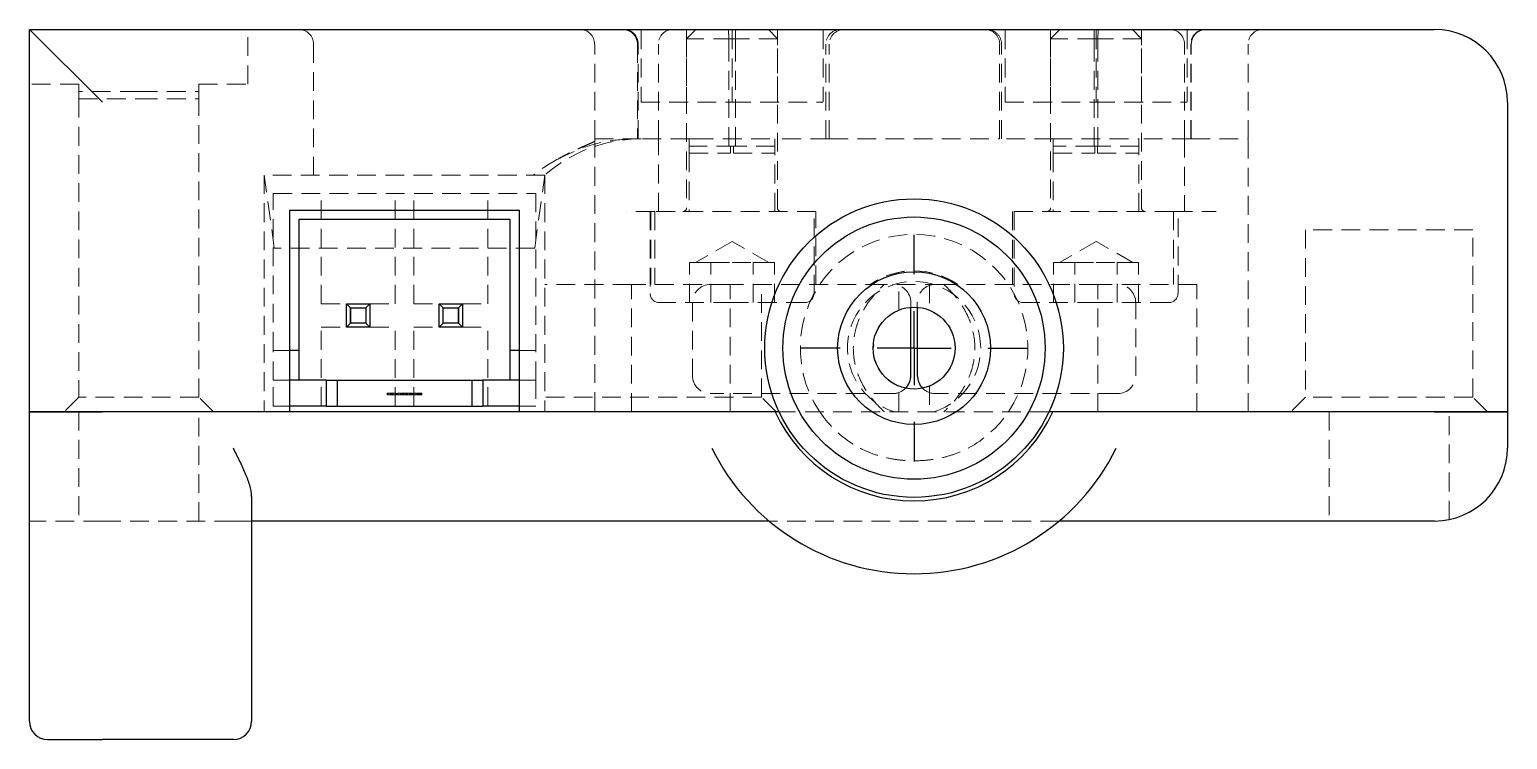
# Model space of a CAD drawing. Header units: millimetres. Extents: x 33 to 247, y 20 to 182.
# Drawn here: x 33 to 133, y 133.9 to 182 of the extents above; entities that cross this region are included whole.
import ezdxf

# ---------------------------------------------------------------- set-up
doc = ezdxf.new("R2010")
doc.units = ezdxf.units.MM
doc.linetypes.add('HIDDEN', pattern=[1.905, 1.27, -0.635])
doc.layers.add('10', color=7, linetype='Continuous')

# ---------------------------------------------------------------- blocks, each defined once
blk = doc.blocks.new('SW_CENTERMARKSYMBOL_6')
at = {"layer": '10', "color": 0}
for p, q in [((0, 5), (0, 7.67)), ((0, 0), (0, 2.5)), ((-5, 0), (-7.67, 0)), ((0, 0), (-2.5, 0)), ((0, 0), (0, -2.5)), ((0, 0), (2.5, 0)), ((5, 0), (7.67, 0)), ((0, -5), (0, -7.67))]:
    blk.add_line(p, q, dxfattribs=at)

msp = doc.modelspace()

# ---------------------------------------------------------------- linework, layer by layer
at = {"color": 7, "linetype": 'Continuous', "lineweight": 25}
for p, q in [((33, 156.09), (33, 181.95)), ((37.93, 177.03), (33, 181.95)), ((33, 181.95), (128.07, 181.95)), ((86.63, 181.95), (86.63, 181.95)), ((111.26, 181.95), (111.26, 181.95)), ((133, 177.03), (133, 156.09)), ((50.62, 169.73), (66.12, 169.73)), ((50.62, 156.09), (50.62, 169.73)), ((51.24, 160.23), (51.24, 169.12)), ((51.24, 169.12), (65.5, 169.12)), ((65.5, 169.12), (65.5, 160.23)), ((66.12, 169.73), (66.12, 156.09)), ((54.72, 163.13), (54.45, 163.4)), ((54.45, 161.82), (54.45, 163.4)), ((54.45, 163.4), (56.03, 163.4)), ((54.72, 162.09), (54.72, 163.13)), ((54.72, 163.13), (55.76, 163.13)), ((55.76, 163.13), (56.03, 163.4)), ((55.76, 163.13), (55.76, 162.09)), ((56.03, 163.4), (56.03, 161.82)), ((60.98, 163.13), (60.71, 163.4)), ((60.71, 161.82), (60.71, 163.4)), ((60.71, 163.4), (62.29, 163.4)), ((60.98, 162.09), (60.98, 163.13)), ((60.98, 163.13), (62.02, 163.13)), ((62.02, 163.13), (62.29, 163.4)), ((62.02, 163.13), (62.02, 162.09)), ((62.29, 163.4), (62.29, 161.82)), ((92.63, 158.55), (92.63, 163.16)), ((93.07, 163.16), (93.07, 158.55)), ((54.72, 162.09), (54.45, 161.82)), ((55.76, 162.09), (54.72, 162.09)), ((55.76, 162.09), (56.03, 161.82)), ((60.98, 162.09), (60.71, 161.82)), ((62.02, 162.09), (60.98, 162.09)), ((62.02, 162.09), (62.29, 161.82)), ((56.03, 161.82), (54.45, 161.82)), ((62.29, 161.82), (60.71, 161.82)), ((51.24, 160.23), (50.62, 160.23)), ((51.24, 158.23), (51.24, 160.23)), ((66.12, 160.23), (65.5, 160.23)), ((65.5, 160.23), (65.5, 158.23)), ((53.08, 158.23), (50.62, 158.23)), ((53.08, 158.23), (53.08, 156.48)), ((53.08, 158.23), (53.82, 158.23)), ((53.82, 158.23), (53.82, 156.48)), ((53.82, 158.23), (62.92, 158.23)), ((62.92, 158.23), (62.92, 156.48)), ((62.92, 158.23), (63.66, 158.23)), ((63.66, 158.23), (63.66, 156.48)), ((66.12, 158.23), (63.66, 158.23)), ((37.93, 156.09), (33, 156.09)), ((33, 135.15), (33, 156.09)), ((33, 156.09), (37.93, 156.09)), ((50.62, 156.09), (37.93, 156.09)), ((83.45, 156.09), (37.93, 156.09)), ((53.08, 156.48), (50.62, 156.48)), ((53.08, 156.48), (53.82, 156.48)), ((53.82, 156.48), (62.92, 156.48)), ((62.92, 156.48), (63.66, 156.48)), ((66.12, 156.48), (63.66, 156.48)), ((83.72, 156.09), (66.12, 156.09)), ((128.07, 156.09), (101.98, 156.09)), ((128.07, 156.09), (102.26, 156.09)), ((133, 156.09), (128.07, 156.09)), ((128.07, 156.09), (133, 156.09)), ((133, 156.09), (133, 153.63)), ((48.02, 150.37), (48.02, 135.15)), ((83.04, 148.7), (48.02, 148.7)), ((128.07, 148.7), (102.67, 148.7)), ((34.23, 133.92), (37.93, 133.92)), ((46.79, 133.92), (37.93, 133.92))]:
    msp.add_line(p, q, dxfattribs=at)
at = {"color": 7, "linetype": 'HIDDEN', "lineweight": 18}
for p, q in [((47.78, 178.26), (47.78, 181.95)), ((74.38, 181.89), (74.38, 177.09)), ((74.38, 181.89), (74.38, 177.09)), ((74.44, 181.95), (74.44, 181.95)), ((78.08, 181.95), (77.46, 181.33)), ((77.46, 181.89), (77.46, 177.09)), ((80.54, 181.33), (77.46, 181.33)), ((77.46, 181.33), (77.46, 169.88)), ((80.54, 181.95), (80.54, 181.89)), ((80.54, 181.89), (80.54, 181.95)), ((80.54, 181.89), (80.54, 177.09)), ((83.62, 181.33), (80.54, 181.33)), ((83.62, 181.33), (82.99, 181.95)), ((83.62, 177.09), (83.62, 181.89)), ((83.62, 169.88), (83.62, 181.33)), ((86.69, 181.89), (86.69, 177.09)), ((86.69, 181.89), (86.69, 177.09)), ((99.01, 181.89), (99.01, 177.09)), ((99.01, 181.89), (99.01, 177.09)), ((99.07, 181.95), (99.07, 181.95)), ((102.71, 181.95), (102.09, 181.33)), ((102.09, 181.89), (102.09, 177.09)), ((105.17, 181.33), (102.09, 181.33)), ((102.09, 181.33), (102.09, 169.88)), ((105.17, 181.95), (105.17, 181.89)), ((105.17, 181.89), (105.17, 181.95)), ((105.17, 181.89), (105.17, 177.09)), ((108.25, 181.33), (105.17, 181.33)), ((108.25, 181.33), (107.62, 181.95)), ((108.25, 177.09), (108.25, 181.89)), ((108.25, 169.88), (108.25, 181.33)), ((111.33, 181.89), (111.33, 177.09)), ((111.33, 181.89), (111.33, 177.09)), ((52.21, 180.97), (52.21, 172.1)), ((71.24, 174.56), (71.24, 180.97)), ((74.13, 180.97), (74.13, 174.56)), ((74.18, 174.56), (74.18, 180.97)), ((75.55, 174.56), (75.55, 180.97)), ((80.32, 174.07), (80.32, 180.97)), ((80.76, 174.07), (80.76, 180.97)), ((86.89, 174.56), (86.89, 180.97)), ((87.11, 174.56), (87.11, 180.97)), ((98.64, 174.56), (98.64, 180.97)), ((98.76, 174.56), (98.76, 180.97)), ((105.04, 174.07), (105.04, 180.97)), ((105.29, 174.07), (105.29, 180.97)), ((111.14, 174.56), (111.14, 180.97)), ((111.57, 174.56), (111.57, 180.97)), ((111.61, 174.56), (111.61, 180.97)), ((115.45, 174.56), (115.45, 180.97)), ((36.33, 178.26), (33, 178.26)), ((36.33, 177.76), (36.33, 178.26)), ((44.45, 177.76), (44.45, 178.26)), ((44.45, 178.26), (47.78, 178.26)), ((40.39, 177.76), (36.33, 177.76)), ((36.33, 177.27), (36.33, 177.76)), ((36.33, 177.27), (40.39, 177.27)), ((36.33, 177.27), (36.33, 157.07)), ((40.39, 177.76), (44.45, 177.76)), ((40.39, 177.27), (44.45, 177.27)), ((44.45, 177.27), (44.45, 177.76)), ((44.45, 157.07), (44.45, 177.27)), ((74.38, 177.09), (74.38, 177.03)), ((74.38, 177.03), (74.38, 177.09)), ((74.38, 177.03), (80.54, 177.03)), ((74.38, 177.03), (74.38, 177.03)), ((80.54, 177.03), (80.54, 177.09)), ((80.54, 177.03), (86.63, 177.03)), ((86.63, 177.03), (86.63, 177.03)), ((99.01, 177.09), (99.01, 177.03)), ((99.01, 177.03), (99.01, 177.09)), ((99.01, 177.03), (105.17, 177.03)), ((99.01, 177.03), (99.01, 177.03)), ((105.17, 177.03), (105.17, 177.09)), ((105.17, 177.03), (111.26, 177.03)), ((111.26, 177.03), (111.26, 177.03)), ((71.24, 174.56), (74.13, 174.56)), ((71.24, 174.56), (71.24, 156.09)), ((74.18, 174.56), (74.13, 174.56)), ((77.64, 174.56), (74.18, 174.56)), ((75.55, 169.64), (75.55, 174.56)), ((77.64, 174.07), (77.64, 174.56)), ((77.64, 174.56), (78.01, 174.56)), ((80.76, 174.07), (77.64, 174.07)), ((77.64, 173.58), (77.64, 174.07)), ((78.01, 174.56), (83.43, 174.56)), ((80.44, 174.07), (80.44, 173.58)), ((80.63, 173.58), (80.63, 174.07)), ((83.43, 174.07), (80.76, 174.07)), ((83.43, 174.07), (83.43, 174.56)), ((87.11, 174.56), (83.43, 174.56)), ((83.43, 173.58), (83.43, 174.07)), ((87.11, 174.56), (98.64, 174.56)), ((102.27, 174.56), (98.64, 174.56)), ((102.27, 174.07), (102.27, 174.56)), ((102.27, 174.56), (108.06, 174.56)), ((105.04, 174.07), (102.27, 174.07)), ((102.27, 173.58), (102.27, 174.07)), ((108.06, 174.07), (105.04, 174.07)), ((105.07, 174.07), (105.07, 173.58)), ((105.26, 173.58), (105.26, 174.07)), ((111.57, 174.56), (108.06, 174.56)), ((108.06, 174.07), (108.06, 174.56)), ((108.06, 173.58), (108.06, 174.07)), ((111.14, 174.56), (111.14, 169.64)), ((111.61, 174.56), (111.57, 174.56)), ((111.61, 174.56), (115.45, 174.56)), ((115.45, 156.09), (115.45, 174.56)), ((77.64, 173.58), (80.44, 173.58)), ((77.64, 173.58), (77.64, 169.64)), ((80.63, 173.58), (83.43, 173.58)), ((83.43, 169.64), (83.43, 173.58)), ((102.27, 173.58), (105.07, 173.58)), ((102.27, 173.58), (102.27, 169.64)), ((105.26, 173.58), (108.06, 173.58)), ((108.06, 169.64), (108.06, 173.58)), ((67.87, 172.1), (48.87, 172.1)), ((48.87, 172.1), (48.87, 156.09)), ((49.56, 167.17), (48.87, 172.1)), ((67.18, 167.17), (67.87, 172.1)), ((67.87, 172.1), (67.87, 156.09)), ((49.49, 160.23), (49.49, 170.87)), ((49.49, 170.87), (67.25, 170.87)), ((52.74, 163.4), (52.74, 170.87)), ((57.74, 163.4), (57.74, 170.87)), ((59, 163.4), (59, 170.87)), ((64, 163.4), (64, 170.87)), ((67.25, 170.87), (67.25, 160.23)), ((75.3, 169.64), (73.39, 169.64)), ((75, 169.64), (75, 164.09)), ((75.04, 169.64), (75.04, 164.71)), ((86.2, 169.64), (75.3, 169.64)), ((75.3, 169.64), (75.3, 164.71)), ((86.08, 164.09), (86.08, 169.64)), ((86.2, 164.71), (86.2, 169.64)), ((110.41, 169.64), (99.5, 169.64)), ((99.5, 169.64), (99.5, 164.71)), ((99.63, 169.64), (99.63, 164.09)), ((110.41, 169.64), (110.41, 164.71)), ((110.41, 169.64), (113.3, 169.64)), ((110.71, 164.09), (110.71, 169.64)), ((130.66, 168.4), (119.33, 168.4)), ((119.33, 168.4), (119.33, 157.07)), ((130.66, 157.07), (130.66, 168.4)), ((67.18, 167.17), (49.56, 167.17)), ((80.54, 167.62), (78.05, 166.19)), ((83.02, 166.19), (80.54, 167.62)), ((105.17, 167.62), (102.68, 166.19)), ((107.66, 166.19), (105.17, 167.62)), ((78.38, 166.19), (77.66, 166.19)), ((77.66, 163.48), (77.66, 166.19)), ((79.1, 166.19), (78.38, 166.19)), ((79.1, 166.19), (80.54, 166.19)), ((79.1, 163.48), (79.1, 166.19)), ((80.54, 166.19), (81.97, 166.19)), ((81.97, 163.48), (81.97, 166.19)), ((82.69, 166.19), (81.97, 166.19)), ((83.41, 166.19), (82.69, 166.19)), ((83.41, 163.48), (83.41, 166.19)), ((103.01, 166.19), (102.29, 166.19)), ((102.29, 163.48), (102.29, 166.19)), ((103.73, 166.19), (103.01, 166.19)), ((103.73, 166.19), (105.17, 166.19)), ((103.73, 163.48), (103.73, 166.19)), ((105.17, 166.19), (106.6, 166.19)), ((106.6, 163.48), (106.6, 166.19)), ((107.32, 166.19), (106.6, 166.19)), ((108.04, 166.19), (107.32, 166.19)), ((108.04, 163.48), (108.04, 166.19)), ((73.73, 164.71), (67.87, 164.71)), ((73.72, 156.09), (73.72, 164.71)), ((80.41, 164.71), (73.73, 164.71)), ((73.73, 156.09), (73.73, 164.71)), ((90.84, 164.71), (80.41, 164.71)), ((80.41, 156.09), (80.41, 164.71)), ((82.53, 157.07), (82.53, 164.71)), ((94.86, 164.71), (90.84, 164.71)), ((91.81, 162.97), (91.81, 164.71)), ((93.89, 164.71), (93.89, 162.97)), ((105.29, 164.71), (94.86, 164.71)), ((111.98, 164.71), (105.29, 164.71)), ((105.29, 156.09), (105.29, 164.71)), ((111.98, 156.09), (111.98, 164.71)), ((52.74, 163.4), (54.45, 163.4)), ((54.73, 163.12), (54.72, 163.13)), ((55.76, 163.12), (54.73, 163.12)), ((54.73, 163.12), (54.73, 162.09)), ((55.76, 163.12), (55.76, 163.13)), ((55.76, 162.09), (55.76, 163.12)), ((56.03, 163.4), (57.74, 163.4)), ((59, 163.4), (60.71, 163.4)), ((60.98, 163.12), (60.98, 163.13)), ((60.98, 163.12), (60.98, 162.09)), ((62.01, 163.12), (60.98, 163.12)), ((62.01, 163.12), (62.02, 163.13)), ((62.01, 162.09), (62.01, 163.12)), ((62.29, 163.4), (64, 163.4)), ((80.54, 163.48), (75.61, 163.48)), ((77.85, 163.48), (77.85, 158.55)), ((85.46, 163.48), (80.54, 163.48)), ((92.63, 163.16), (92.63, 163.48)), ((93.07, 163.48), (93.07, 163.16)), ((105.17, 163.48), (100.24, 163.48)), ((110.09, 163.48), (105.17, 163.48)), ((107.85, 158.55), (107.85, 163.48)), ((54.73, 162.09), (54.72, 162.09)), ((54.73, 162.09), (55.76, 162.09)), ((55.76, 162.09), (55.76, 162.09)), ((60.98, 162.09), (60.98, 162.09)), ((60.98, 162.09), (62.01, 162.09)), ((62.01, 162.09), (62.02, 162.09)), ((91.81, 162.97), (91.72, 162.92)), ((52.74, 156.48), (52.74, 161.82)), ((52.74, 161.82), (54.45, 161.82)), ((56.03, 161.82), (57.74, 161.82)), ((57.74, 156.48), (57.74, 161.82)), ((59, 156.48), (59, 161.82)), ((59, 161.82), (60.71, 161.82)), ((62.29, 161.82), (64, 161.82)), ((64, 156.48), (64, 161.82)), ((50.62, 160.23), (49.49, 160.23)), ((49.49, 158.23), (49.49, 160.23)), ((67.25, 160.23), (66.12, 160.23)), ((67.25, 158.23), (67.25, 160.23)), ((50.62, 158.23), (49.49, 158.23)), ((49.49, 156.48), (49.49, 158.23)), ((67.25, 158.23), (66.12, 158.23)), ((67.25, 158.23), (67.25, 156.48)), ((36.33, 157.07), (35.34, 156.09)), ((44.45, 157.07), (36.33, 157.07)), ((45.44, 156.09), (44.45, 157.07)), ((57.2, 157.23), (57.2, 157.35)), ((57.22, 157.23), (57.22, 157.35)), ((57.22, 157.23), (57.22, 157.35)), ((57.26, 157.23), (57.26, 157.35)), ((57.26, 157.23), (57.26, 157.35)), ((57.27, 157.23), (57.27, 157.35)), ((57.39, 157.35), (57.39, 157.23)), ((57.4, 157.35), (57.44, 157.35)), ((57.4, 157.23), (57.4, 157.35)), ((57.4, 157.23), (57.4, 157.35)), ((57.4, 157.23), (57.44, 157.23)), ((57.41, 157.23), (57.41, 157.35)), ((57.43, 157.23), (57.43, 157.35)), ((57.44, 157.23), (57.44, 157.35)), ((57.44, 157.35), (57.57, 157.35)), ((57.44, 157.23), (57.57, 157.23)), ((57.5, 157.35), (57.5, 157.23)), ((57.53, 157.35), (57.53, 157.23)), ((57.55, 157.35), (57.55, 157.23)), ((57.56, 157.23), (57.56, 157.35)), ((57.57, 157.23), (57.57, 157.35)), ((57.58, 157.35), (57.58, 157.23)), ((57.61, 157.23), (57.61, 157.35)), ((57.73, 157.23), (57.73, 157.35)), ((57.73, 157.23), (57.73, 157.35)), ((57.76, 157.23), (57.76, 157.35)), ((57.77, 157.23), (57.77, 157.35)), ((57.79, 157.23), (57.79, 157.35)), ((57.81, 157.23), (57.81, 157.35)), ((57.86, 157.35), (57.86, 157.23)), ((57.88, 157.23), (57.88, 157.35)), ((57.89, 157.35), (57.94, 157.35)), ((57.89, 157.23), (57.89, 157.35)), ((57.89, 157.23), (57.94, 157.23)), ((57.91, 157.23), (57.91, 157.35)), ((57.93, 157.23), (57.93, 157.35)), ((57.94, 157.23), (57.94, 157.35)), ((58.08, 157.23), (58.08, 157.35)), ((58.09, 157.23), (58.09, 157.35)), ((58.09, 157.35), (58.09, 157.23)), ((58.1, 157.23), (58.1, 157.35)), ((58.11, 157.23), (58.11, 157.35)), ((58.12, 157.23), (58.12, 157.35)), ((58.13, 157.23), (58.13, 157.35)), ((58.14, 157.23), (58.14, 157.35)), ((58.2, 157.35), (58.23, 157.35)), ((58.2, 157.23), (58.2, 157.35)), ((58.2, 157.23), (58.23, 157.23)), ((58.21, 157.23), (58.21, 157.35)), ((58.23, 157.23), (58.23, 157.35)), ((58.24, 157.23), (58.24, 157.35)), ((58.26, 157.35), (58.26, 157.23)), ((58.27, 157.23), (58.27, 157.35)), ((58.28, 157.23), (58.28, 157.35)), ((58.31, 157.23), (58.31, 157.35)), ((58.4, 157.23), (58.4, 157.35)), ((58.4, 157.23), (58.4, 157.35)), ((58.4, 157.35), (58.4, 157.23)), ((58.41, 157.23), (58.41, 157.35)), ((58.43, 157.23), (58.43, 157.35)), ((58.43, 157.23), (58.43, 157.35)), ((58.43, 157.35), (58.43, 157.23)), ((58.44, 157.23), (58.44, 157.35)), ((58.47, 157.23), (58.47, 157.35)), ((58.48, 157.23), (58.48, 157.35)), ((58.49, 157.23), (58.49, 157.35)), ((58.51, 157.35), (58.52, 157.35)), ((58.51, 157.23), (58.52, 157.23)), ((58.53, 157.35), (58.53, 157.23)), ((58.54, 157.23), (58.54, 157.35)), ((58.54, 157.35), (58.54, 157.23)), ((58.57, 157.35), (58.57, 157.23)), ((58.58, 157.23), (58.58, 157.35)), ((58.68, 157.23), (58.68, 157.35)), ((58.75, 157.23), (58.75, 157.35)), ((58.75, 157.35), (58.75, 157.23)), ((58.76, 157.23), (58.76, 157.35)), ((58.77, 157.23), (58.77, 157.35)), ((58.78, 157.35), (58.77, 157.35)), ((58.78, 157.23), (58.77, 157.23)), ((58.78, 157.35), (58.78, 157.23)), ((58.79, 157.35), (58.79, 157.23)), ((58.8, 157.23), (58.8, 157.35)), ((58.8, 157.23), (58.8, 157.35)), ((58.85, 157.23), (58.85, 157.35)), ((58.9, 157.35), (58.87, 157.35)), ((58.9, 157.23), (58.87, 157.23)), ((58.88, 157.35), (58.9, 157.35)), ((58.88, 157.23), (58.9, 157.23)), ((58.9, 157.23), (58.9, 157.35)), ((58.92, 157.35), (58.92, 157.23)), ((58.96, 157.23), (58.96, 157.35)), ((58.97, 157.35), (58.97, 157.23)), ((59.02, 157.23), (59.02, 157.35)), ((59.14, 157.23), (59.14, 157.35)), ((59.17, 157.23), (59.17, 157.35)), ((59.18, 157.23), (59.18, 157.35)), ((59.19, 157.23), (59.19, 157.35)), ((59.23, 157.35), (59.24, 157.35)), ((59.23, 157.23), (59.23, 157.35)), ((59.23, 157.23), (59.24, 157.23)), ((59.24, 157.23), (59.24, 157.35)), ((59.27, 157.35), (59.27, 157.23)), ((59.28, 157.23), (59.28, 157.35)), ((59.28, 157.35), (59.32, 157.35)), ((59.28, 157.23), (59.32, 157.23)), ((59.3, 157.35), (59.3, 157.23)), ((59.32, 157.23), (59.32, 157.35)), ((59.33, 157.23), (59.33, 157.35)), ((59.37, 157.23), (59.37, 157.35)), ((59.42, 157.23), (59.42, 157.35)), ((59.5, 157.23), (59.5, 157.35)), ((59.54, 157.23), (59.54, 157.35)), ((82.53, 157.07), (67.87, 157.07)), ((91.4, 157.32), (79.08, 157.32)), ((83.52, 156.09), (82.53, 157.07)), ((91.81, 156.09), (91.81, 157.83)), ((93.89, 157.83), (93.89, 156.09)), ((106.62, 157.32), (94.3, 157.32)), ((119.33, 157.07), (118.34, 156.09)), ((130.66, 157.07), (119.33, 157.07)), ((131.65, 156.09), (130.66, 157.07)), ((36.33, 156.09), (36.33, 148.7)), ((44.45, 148.7), (44.45, 156.09)), ((50.62, 156.48), (49.49, 156.48)), ((67.25, 156.48), (66.12, 156.48)), ((101.98, 156.09), (83.72, 156.09)), ((120.93, 156.09), (120.93, 148.7)), ((129.06, 148.8), (129.06, 156.09)), ((37.93, 148.7), (33, 148.7)), ((46.79, 148.7), (37.93, 148.7)), ((48.02, 148.7), (46.79, 148.7)), ((102.67, 148.7), (83.04, 148.7))]:
    msp.add_line(p, q, dxfattribs=at)
at = {"color": 7, "linetype": 'Continuous', "lineweight": 25}
for radius in [10.1, 8.87, 5.17, 2.77]:
    msp.add_circle((92.85, 160.4), radius, dxfattribs=at)
at = {"color": 7, "linetype": 'HIDDEN', "lineweight": 18}
for centre, radius, start, end in [((51.23, 180.97), 0.985, 0, 90), ((70.25, 180.97), 0.985, 0, 90), ((74.44, 181.89), 0.0616, 89.9998, 180), ((74.44, 181.89), 0.0616, 90.0002, 180), ((76.53, 180.97), 0.985, 90, 180), ((77.4, 181.89), 0.0616, 0, 90), ((83.68, 181.89), 0.0616, 90, 180), ((86.63, 181.89), 0.0616, 0, 90), ((86.63, 181.89), 0.0616, 0, 90), ((99.07, 181.89), 0.0616, 89.9998, 180), ((99.07, 181.89), 0.0616, 90.0002, 180), ((102.03, 181.89), 0.0616, 0, 90), ((108.31, 181.89), 0.0616, 90, 180), ((110.16, 180.97), 0.985, 0, 90), ((111.26, 181.89), 0.0616, 0, 90), ((111.26, 181.89), 0.0616, 0, 90), ((116.44, 180.97), 0.985, 90, 180), ((77.4, 177.09), 0.0616, 270, 0), ((83.68, 177.09), 0.0616, 180, 270), ((86.63, 177.09), 0.0616, 270, 0), ((86.63, 177.09), 0.0616, 270, 0), ((102.03, 177.09), 0.0616, 270, 0), ((108.31, 177.09), 0.0616, 180, 270), ((111.26, 177.09), 0.0616, 270, 0), ((111.26, 177.09), 0.0616, 270, 0), ((74.38, 164.71), 9.85, 90, 131.4096), ((77.21, 169.88), 0.246, 270, 0), ((83.86, 169.88), 0.246, 180, 270), ((101.84, 169.88), 0.246, 270, 0), ((108.49, 169.88), 0.246, 180, 270), ((92.85, 160.4), 7.7, 325.9442, 214.0558), ((92.85, 160.4), 5.23, 55.4397, 124.5603), ((75.61, 164.09), 0.616, 180, 270), ((79.08, 163.48), 1.23, 90, 180), ((85.46, 164.09), 0.616, 270, 0), ((92.85, 160.4), 4.51, 287.2182, 252.7818), ((91.4, 163.48), 1.23, 0, 90), ((94.3, 163.48), 1.23, 90, 180), ((100.24, 164.09), 0.616, 180, 270), ((106.62, 163.48), 1.23, 0, 90), ((110.09, 164.09), 0.616, 270, 0), ((79.08, 158.55), 1.23, 180, 270), ((106.62, 158.55), 1.23, 270, 0), ((91.4, 158.55), 1.23, 270, 315.4805), ((94.3, 158.55), 1.23, 224.5195, 270), ((92.85, 160.4), 7.7, 214.0558, 241.6424), ((92.85, 160.4), 7.7, 298.3576, 325.9442)]:
    msp.add_arc(centre, radius, start, end, dxfattribs=at)
at = {"color": 7, "linetype": 'Continuous', "lineweight": 25}
for centre, radius, start, end in [((128.07, 177.03), 4.93, 0, 90), ((91.4, 158.55), 1.23, 315.4805, 0), ((94.3, 158.55), 1.23, 180, 224.5195), ((92.85, 160.4), 10.34, 204.6243, 335.3757), ((92.85, 160.4), 15.27, 206.3305, 333.6695), ((128.07, 153.63), 4.93, 270, 0), ((34.23, 135.15), 1.23, 180, 270), ((46.79, 135.15), 1.23, 270, 0)]:
    msp.add_arc(centre, radius, start, end, dxfattribs=at)
at = {"color": 7, "linetype": 'HIDDEN', "lineweight": 18}
for centre, major_axis, ratio, start_param, end_param in [((73.22, 180.97), (0, 0.985), 0.98264, 4.71239, 6.28319), ((80.28, 180.97), (0, 0.985), 0.03387, 4.71239, 6.28319), ((80.79, 180.97), (0, 0.985), 0.03387, 0, 1.5708), ((87.86, 180.97), (0, 0.985), 0.98264, 0, 1.5708), ((88.11, 180.97), (1, 0), 0.98376, 1.5708, 3.14159), ((97.65, 180.97), (0.995, 0), 0.99063, 0, 1.5708), ((97.79, 180.97), (0, 0.985), 0.99026, 4.71239, 6.28319), ((105.02, 180.97), (0, 0.985), 0.0192, 4.71239, 6.28319), ((105.31, 180.97), (0, 0.985), 0.0192, 0, 1.5708), ((112.55, 180.97), (0, 0.985), 0.99026, 0, 1.5708)]:
    msp.add_ellipse(centre, major_axis=major_axis, ratio=ratio, start_param=start_param, end_param=end_param, dxfattribs=at)
for points, knots in [([(74.13, 180.97), (74.13, 181.13), (74.09, 181.28), (73.97, 181.53), (73.89, 181.63), (73.71, 181.79), (73.62, 181.85), (73.4, 181.93), (73.29, 181.95), (73.17, 181.95)], [0, 0, 0, 0, 0.25, 0.25, 0.5, 0.5, 0.75, 0.75, 1, 1, 1, 1]), ([(111.61, 180.97), (111.61, 181.07), (111.63, 181.16), (111.67, 181.31), (111.69, 181.38), (111.79, 181.55), (111.86, 181.64), (112.03, 181.79), (112.13, 181.85), (112.33, 181.93), (112.45, 181.95), (112.57, 181.95)], [0, 0, 0, 0, 0.125, 0.125, 0.25, 0.25, 0.5, 0.5, 0.75, 0.75, 1, 1, 1, 1]), ([(68.7, 173.16), (69.23, 173.42), (70.31, 173.97), (72.11, 174.46), (73.37, 174.53), (74.01, 174.56)], [0, 0, 0, 0, 0.32124, 0.65548, 1, 1, 1, 1]), ([(71.24, 174.42), (71.24, 174.4), (71.22, 174.39), (71.15, 174.34), (71.1, 174.32), (70.97, 174.26), (70.89, 174.22), (70.69, 174.14), (70.59, 174.09), (70.35, 173.99), (70.22, 173.93), (69.95, 173.81), (69.81, 173.74), (69.52, 173.6), (69.38, 173.53), (69.08, 173.37), (68.93, 173.29), (68.78, 173.21)], [0, 0, 0, 0, 0.125, 0.125, 0.25, 0.25, 0.375, 0.375, 0.5, 0.5, 0.625, 0.625, 0.75, 0.75, 0.875, 0.875, 1, 1, 1, 1]), ([(90.84, 156.09), (90.57, 156.34), (90.3, 156.61), (89.93, 157.07), (89.81, 157.23), (89.58, 157.57), (89.47, 157.75), (89.27, 158.12), (89.18, 158.31), (89.03, 158.7), (88.96, 158.91), (88.8, 159.53), (88.74, 159.96), (88.74, 160.61), (88.75, 160.83), (88.81, 161.25), (88.85, 161.47), (88.96, 161.88), (89.02, 162.08), (89.18, 162.48), (89.27, 162.67), (89.47, 163.04), (89.57, 163.22), (89.8, 163.56), (89.93, 163.72), (90.3, 164.19), (90.57, 164.46), (90.84, 164.71)], [0, 0, 0, 0, 0.125, 0.125, 0.1875, 0.1875, 0.25, 0.25, 0.3125, 0.3125, 0.375, 0.375, 0.5, 0.5, 0.5625, 0.5625, 0.625, 0.625, 0.6875, 0.6875, 0.75, 0.75, 0.8125, 0.8125, 0.875, 0.875, 1, 1, 1, 1]), ([(94.86, 164.71), (95.13, 164.46), (95.4, 164.19), (95.78, 163.73), (95.9, 163.57), (96.13, 163.23), (96.23, 163.05), (96.43, 162.68), (96.52, 162.49), (96.68, 162.1), (96.74, 161.89), (96.91, 161.26), (96.96, 160.84), (96.96, 160.19), (96.95, 159.97), (96.9, 159.54), (96.85, 159.33), (96.75, 158.92), (96.68, 158.72), (96.52, 158.32), (96.43, 158.13), (96.24, 157.76), (96.13, 157.58), (95.9, 157.24), (95.78, 157.08), (95.4, 156.61), (95.14, 156.34), (94.86, 156.09)], [0, 0, 0, 0, 0.125, 0.125, 0.1875, 0.1875, 0.25, 0.25, 0.3125, 0.3125, 0.375, 0.375, 0.5, 0.5, 0.5625, 0.5625, 0.625, 0.625, 0.6875, 0.6875, 0.75, 0.75, 0.8125, 0.8125, 0.875, 0.875, 1, 1, 1, 1]), ([(90.12, 160.62), (90.1, 160.51), (90.05, 160.14), (90.13, 159.7), (90.26, 159.45), (90.28, 159.41)], [0, 0, 0, 0, 0.273915, 0.890883, 1, 1, 1, 1]), ([(90.96, 158.39), (90.98, 158.37), (91.12, 158.21), (91.42, 158.02), (91.68, 157.89), (91.81, 157.83)], [0, 0, 0, 0, 0.08578, 0.53572, 1, 1, 1, 1]), ([(57.2, 157.35), (57.23, 157.35), (57.29, 157.35), (57.35, 157.35), (57.38, 157.35), (57.4, 157.35), (57.41, 157.35), (57.41, 157.35), (57.4, 157.35), (57.39, 157.35), (57.39, 157.35), (57.39, 157.35)], [0, 0, 0, 0, 0.22666, 0.30697, 0.37277, 0.4116, 0.45389, 0.50173, 0.63317, 0.93749, 1, 1, 1, 1]), ([(57.2, 157.23), (57.23, 157.23), (57.29, 157.23), (57.35, 157.23), (57.38, 157.23), (57.4, 157.23), (57.41, 157.23), (57.41, 157.23), (57.4, 157.23), (57.39, 157.23), (57.39, 157.23), (57.39, 157.23)], [0, 0, 0, 0, 0.22666, 0.30697, 0.37277, 0.4116, 0.45389, 0.50173, 0.63317, 0.93749, 1, 1, 1, 1]), ([(57.54, 157.35), (57.54, 157.35), (57.53, 157.35), (57.55, 157.35), (57.58, 157.35), (57.62, 157.35), (57.67, 157.35), (57.73, 157.35), (57.77, 157.35), (57.82, 157.35), (57.81, 157.35), (57.8, 157.35)], [0, 0, 0, 0, 0.16188, 0.26705, 0.31643, 0.3676, 0.44797, 0.52738, 0.60208, 0.68047, 1, 1, 1, 1]), ([(57.54, 157.23), (57.54, 157.23), (57.53, 157.23), (57.55, 157.23), (57.58, 157.23), (57.62, 157.23), (57.67, 157.23), (57.73, 157.23), (57.77, 157.23), (57.82, 157.23), (57.81, 157.23), (57.8, 157.23)], [0, 0, 0, 0, 0.16188, 0.26705, 0.31643, 0.3676, 0.44797, 0.52738, 0.60208, 0.68047, 1, 1, 1, 1]), ([(57.76, 157.35), (57.76, 157.35), (57.76, 157.35), (57.76, 157.35), (57.73, 157.35), (57.68, 157.35), (57.65, 157.35), (57.62, 157.35), (57.59, 157.35), (57.58, 157.35), (57.58, 157.35), (57.58, 157.35)], [0, 0, 0, 0, 0.21704, 0.35883, 0.48776, 0.5776, 0.66793, 0.72493, 0.78218, 0.90649, 1, 1, 1, 1]), ([(57.76, 157.23), (57.76, 157.23), (57.76, 157.23), (57.76, 157.23), (57.73, 157.23), (57.68, 157.23), (57.65, 157.23), (57.62, 157.23), (57.59, 157.23), (57.58, 157.23), (57.58, 157.23), (57.58, 157.23)], [0, 0, 0, 0, 0.21704, 0.35883, 0.48776, 0.5776, 0.66793, 0.72493, 0.78218, 0.90649, 1, 1, 1, 1]), ([(57.94, 157.35), (57.99, 157.35), (58.13, 157.35), (58.15, 157.35), (58.14, 157.35), (58.14, 157.35)], [0.752727, 0.752727, 0.752727, 0.752727, 0.814545, 0.876364, 1, 1, 1, 1]), ([(57.94, 157.23), (57.99, 157.23), (58.13, 157.23), (58.15, 157.23), (58.14, 157.23), (58.14, 157.23)], [0.752727, 0.752727, 0.752727, 0.752727, 0.814545, 0.876364, 1, 1, 1, 1]), ([(58.23, 157.35), (58.27, 157.35), (58.33, 157.35), (58.39, 157.35), (58.42, 157.35), (58.45, 157.35), (58.48, 157.35), (58.49, 157.35), (58.48, 157.35), (58.48, 157.35)], [0, 0, 0, 0, 0.27141, 0.36688, 0.43692, 0.50702, 0.61336, 0.8996, 1, 1, 1, 1]), ([(58.23, 157.23), (58.27, 157.23), (58.33, 157.23), (58.39, 157.23), (58.42, 157.23), (58.45, 157.23), (58.48, 157.23), (58.49, 157.23), (58.48, 157.23), (58.48, 157.23)], [0, 0, 0, 0, 0.271414, 0.366883, 0.436922, 0.507023, 0.613361, 0.899601, 1, 1, 1, 1]), ([(58.54, 157.35), (58.54, 157.35), (58.54, 157.35), (58.54, 157.35), (58.56, 157.35), (58.57, 157.35), (58.6, 157.35), (58.67, 157.35), (58.74, 157.35), (58.8, 157.35)], [0, 0, 0, 0, 0.27395, 0.37081, 0.44802, 0.49916, 0.55041, 0.64105, 1, 1, 1, 1]), ([(58.54, 157.23), (58.54, 157.23), (58.54, 157.23), (58.54, 157.23), (58.56, 157.23), (58.57, 157.23), (58.6, 157.23), (58.67, 157.23), (58.74, 157.23), (58.8, 157.23)], [0, 0, 0, 0, 0.27395, 0.37081, 0.44802, 0.49916, 0.55041, 0.64105, 1, 1, 1, 1]), ([(58.75, 157.35), (58.7, 157.35), (58.65, 157.35), (58.6, 157.35), (58.58, 157.35), (58.58, 157.35), (58.57, 157.35), (58.57, 157.35), (58.58, 157.35)], [0, 0, 0, 0, 0.56943, 0.65509, 0.73416, 0.81621, 0.90879, 1, 1, 1, 1]), ([(58.75, 157.23), (58.7, 157.23), (58.65, 157.23), (58.6, 157.23), (58.58, 157.23), (58.58, 157.23), (58.57, 157.23), (58.57, 157.23), (58.58, 157.23)], [0, 0, 0, 0, 0.56943, 0.65509, 0.73416, 0.81621, 0.90879, 1, 1, 1, 1]), ([(58.82, 157.35), (58.82, 157.35), (58.83, 157.35), (58.84, 157.35), (58.85, 157.35)], [0, 0, 0, 0, 0.43938, 1, 1, 1, 1]), ([(58.82, 157.23), (58.82, 157.23), (58.83, 157.23), (58.84, 157.23), (58.85, 157.23)], [0, 0, 0, 0, 0.43938, 1, 1, 1, 1]), ([(58.93, 157.35), (58.92, 157.35), (58.92, 157.35), (58.96, 157.35), (59, 157.35), (59.06, 157.35), (59.11, 157.35), (59.15, 157.35), (59.18, 157.35), (59.18, 157.35), (59.18, 157.35)], [0, 0, 0, 0, 0.19337, 0.27845, 0.3652, 0.45636, 0.54249, 0.64439, 0.75484, 1, 1, 1, 1]), ([(58.93, 157.23), (58.92, 157.23), (58.92, 157.23), (58.96, 157.23), (59, 157.23), (59.06, 157.23), (59.11, 157.23), (59.15, 157.23), (59.18, 157.23), (59.18, 157.23), (59.18, 157.23)], [0, 0, 0, 0, 0.19337, 0.27845, 0.3652, 0.45636, 0.54249, 0.64439, 0.75484, 1, 1, 1, 1]), ([(59.42, 157.35), (59.4, 157.35), (59.37, 157.35), (59.35, 157.35), (59.34, 157.35)], [0, 0, 0, 0, 0.70749, 1, 1, 1, 1]), ([(59.42, 157.23), (59.4, 157.23), (59.37, 157.23), (59.35, 157.23), (59.34, 157.23)], [0, 0, 0, 0, 0.70749, 1, 1, 1, 1]), ([(59.36, 157.35), (59.37, 157.35), (59.39, 157.35), (59.41, 157.35), (59.42, 157.35)], [0, 0, 0, 0, 0.34301, 1, 1, 1, 1]), ([(59.36, 157.23), (59.37, 157.23), (59.39, 157.23), (59.41, 157.23), (59.42, 157.23)], [0, 0, 0, 0, 0.34301, 1, 1, 1, 1]), ([(59.45, 157.35), (59.46, 157.35), (59.48, 157.35), (59.51, 157.35), (59.53, 157.35), (59.54, 157.35), (59.54, 157.35), (59.54, 157.35)], [0, 0, 0, 0, 0.2218, 0.46858, 0.71755, 0.93711, 1, 1, 1, 1]), ([(59.45, 157.23), (59.46, 157.23), (59.48, 157.23), (59.51, 157.23), (59.53, 157.23), (59.54, 157.23), (59.54, 157.23), (59.54, 157.23)], [0, 0, 0, 0, 0.2218, 0.46858, 0.71755, 0.93711, 1, 1, 1, 1]), ([(89.2, 153.63), (89.48, 153.47), (89.77, 153.35), (90.36, 153.14), (90.66, 153.05), (91.28, 152.91), (91.6, 152.86), (92.22, 152.79), (92.85, 152.76), (93.48, 152.79), (94.11, 152.86), (94.42, 152.91), (95.04, 153.05), (95.34, 153.14), (95.94, 153.35), (96.23, 153.47), (96.51, 153.63)], [0, 0, 0, 0, 0.125, 0.125, 0.25, 0.25, 0.375, 0.375, 0.5, 0.625, 0.625, 0.75, 0.75, 0.875, 0.875, 1, 1, 1, 1])]:
    msp.add_open_spline(points, degree=3, knots=knots, dxfattribs=at)
for points in [[(68.78, 173.21), (68.18, 172.89), (67.61, 172.51), (67.08, 172.1)], [(58.44, 157.35), (58.45, 157.35), (58.44, 157.35), (58.44, 157.35)], [(58.44, 157.23), (58.45, 157.23), (58.44, 157.23), (58.44, 157.23)]]:
    msp.add_open_spline(points, degree=3, dxfattribs=at)
at = {"color": 7, "linetype": 'Continuous', "lineweight": 25}
msp.add_open_spline([(48.02, 150.37), (48.02, 150.61), (47.97, 150.86), (47.82, 151.39), (47.71, 151.66), (47.48, 152.21), (47.35, 152.5), (47.08, 153.06), (46.93, 153.34), (46.79, 153.63)], degree=3, knots=[0, 0, 0, 0, 0.25, 0.25, 0.5, 0.5, 0.75, 0.75, 1, 1, 1, 1], dxfattribs=at)

# ---------------------------------------------------------------- block references
at = {"layer": '10'}
msp.add_blockref('SW_CENTERMARKSYMBOL_6', (92.85, 160.4), dxfattribs=at)

doc.saveas('drawing.dxf')
